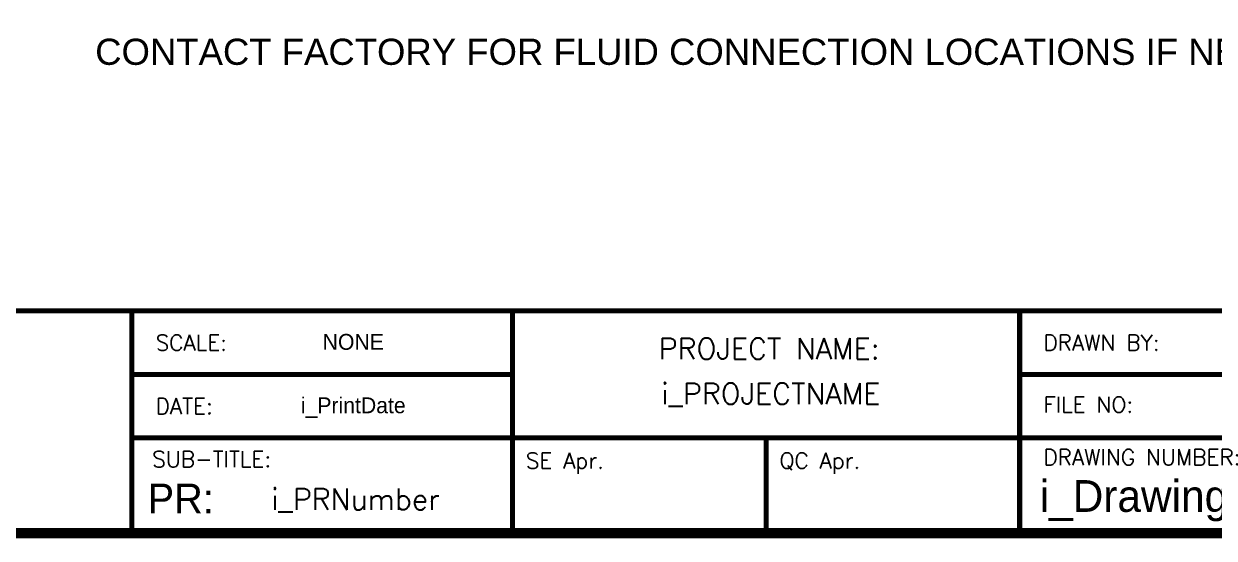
# Model space of a CAD drawing. Header units: inches. Extents: x 1457 to 2093, y 539 to 940.
# Drawn here: x 1798.5 to 1979.6, y 547.5 to 625.7 of the extents above; entities that cross this region are included whole.
import ezdxf
from ezdxf.enums import TextEntityAlignment as Align

# ---------------------------------------------------------------- set-up
doc = ezdxf.new("R2010")
doc.units = ezdxf.units.IN
doc.header["$MEASUREMENT"] = 0
doc.layers.get('0').update_dxf_attribs({"color": 1})
doc.styles.add('dimentions', font='ARIAL.TTF')
doc.styles.add('SIMPLEX', font='SIMPLEX')

msp = doc.modelspace()

# ---------------------------------------------------------------- linework, layer by layer
at = {"color": 1, "lineweight": 15}
for p, q in [((1814.97664881, 582.04307279), (2007.89434881, 582.04307279)), ((1814.97664881, 548.28247529), (1814.97664881, 582.04307279)), ((1872.85195881, 582.04307279), (1872.85195881, 548.28247529)), ((1950.01903881, 582.04307279), (1950.01903881, 562.75130279)), ((1872.85195881, 572.39718779), (1814.97664881, 572.39718779)), ((1950.01903881, 572.39718779), (2007.89434881, 572.39718779)), ((1950.01903881, 562.75130279), (1950.01903881, 572.39718779)), ((2007.89434881, 562.75130279), (1814.97664881, 562.75130279)), ((1911.43549881, 562.75130279), (1911.43549881, 548.28247529)), ((1950.01903881, 562.75130279), (1950.01903881, 548.28247529))]:
    msp.add_line(p, q, dxfattribs=at)
at = {"color": 1, "const_width": 1.5433416}
msp.add_lwpolyline([(1467.72478881, 548.28247529), (2085.06142881, 548.28247529), (2085.06142881, 934.11787529), (1467.72478881, 934.11787529), (1467.72478881, 548.28247529)], dxfattribs=at)
at = {"color": 1, "lineweight": 15, "const_width": 0.7716708}
for points in [[(2085.06142881, 582.04307279), (1622.05894881, 582.04307279), (1622.05894881, 548.28247529)], [(1814.97664881, 582.04307279), (1814.97664881, 548.28247529)], [(1872.85195881, 582.04307279), (1872.85195881, 548.28247529)], [(1950.01903881, 582.04307279), (1950.01903881, 548.28247529)], [(1872.85195881, 572.39718779), (1814.97664881, 572.39718779)], [(2007.89434881, 572.39718779), (1950.01903881, 572.39718779), (1950.01903881, 548.28247529)], [(2007.89434881, 562.75130279), (1814.97664881, 562.75130279)], [(1911.43549881, 562.75130279), (1911.43549881, 548.28247529)]]:
    msp.add_lwpolyline(points, dxfattribs=at)

# ---------------------------------------------------------------- texts
at = {"lineweight": 15, "style": 'dimentions'}
msp.add_text('CONTACT FACTORY FOR FLUID CONNECTION LOCATIONS IF NEEDED', height=3.974672025, dxfattribs=at).set_placement((1809.39374759, 619.44768227))
at = {"color": 1, "lineweight": 15, "style": 'SIMPLEX'}
for s, p in [('SCALE:', (1818.59385568, 576.01439466)), ('DRAWN BY:', (1953.63624568, 576.01439466)), ('DATE:', (1818.59385568, 566.36850966)), ('FILE NO:', (1953.63624568, 566.60165165)), ('SUB-TITLE:', (1818.07130936, 558.31390346)), ('SE Apr.', (1874.90236215, 558.08979911)), ('QC Apr.', (1913.48590215, 558.08979911)), ('DRAWING NUMBER:', (1953.63624568, 558.60671891))]:
    msp.add_text(s, height=2.41147125, dxfattribs=at).set_placement(p)
at = {"color": 1, "lineweight": 15}
for s, height, p in [('NONE', 2.41147125, (1848.64775265, 576.1418004)), ('i_PrintDate', 2.41147125, (1848.64775265, 566.4959154)), ('i_DrawingNumber', 4.8229425, (1978.86856978, 551.50943137))]:
    msp.add_text(s, height=height, dxfattribs=at).set_placement(p, align=Align.CENTER)
at = {"color": 1, "lineweight": 15, "style": 'SIMPLEX'}
for s, p in [('PROJECT NAME:', (1911.919873, 574.72849055)), ('i_PROJECTNAME', (1912.16337627, 567.8739506)), ('i_PRNumber', (1848.98600379, 551.83538428))]:
    msp.add_text(s, height=3.20243382, dxfattribs=at).set_placement(p, align=Align.CENTER)
at = {"color": 1, "lineweight": 15}
msp.add_text('PR:', height=4.521508594, dxfattribs=at).set_placement((1827.4463632, 551.27818233), align=Align.RIGHT)

doc.saveas('drawing.dxf')
